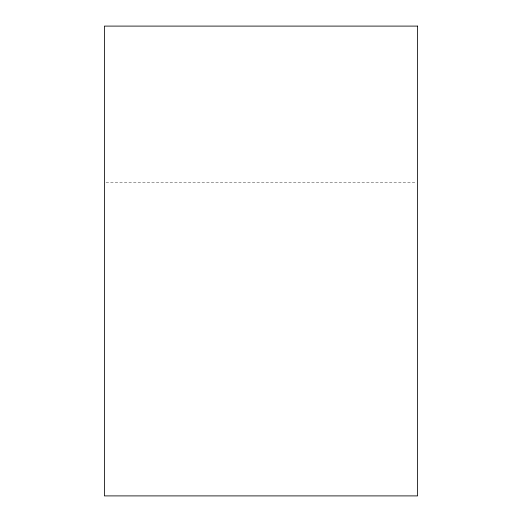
<?xml version="1.0" encoding="UTF-8"?>
<svg xmlns="http://www.w3.org/2000/svg" width="522" height="522" viewBox="0 0 522 522"><rect width="100%" height="100%" fill="white"/><g stroke="black" fill="none" stroke-linecap="round" stroke-linejoin="round"><path stroke-width="0.39" stroke-dasharray="2.61 1.96" d="M106.031 182.7L416.784 182.7"/><path stroke-width="0.78" d="M417.6 26.1L104.4 26.1L104.4 495.9L417.6 495.9L417.6 26.1"/></g></svg>
